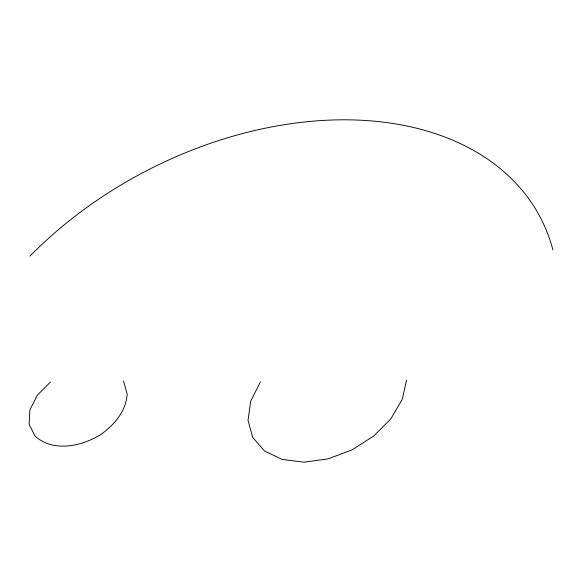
<?xml version="1.0" encoding="UTF-8"?>
<svg xmlns="http://www.w3.org/2000/svg" width="582" height="582" viewBox="0 0 582 582"><rect width="100%" height="100%" fill="white"/><g stroke="black" fill="none" stroke-linecap="round" stroke-linejoin="round"><path stroke-width="0.87" d="M406.571 380.075L402.213 399.499L390.849 418.793L373.542 436.151L351.906 449.951L327.972 458.9L303.964 462.166L282.146 459.445L264.541 450.985L252.806 437.584L248.027 420.488L250.66 401.304L260.46 381.814M50.51 381.974L37.372 395.156L29.886 409.954L29.1 424.293L35.124 436.173C53.275 452.323 80.258 446.51 99.478 435.409C113.599 425.769 126.003 411.889 127.182 394.087L123.566 381.108M29.973 256.145A328.677 223.735 -27.5 0 1 339.895 119.834A328.677 223.735 -27.5 0 1 552.9 249.925"/></g></svg>
